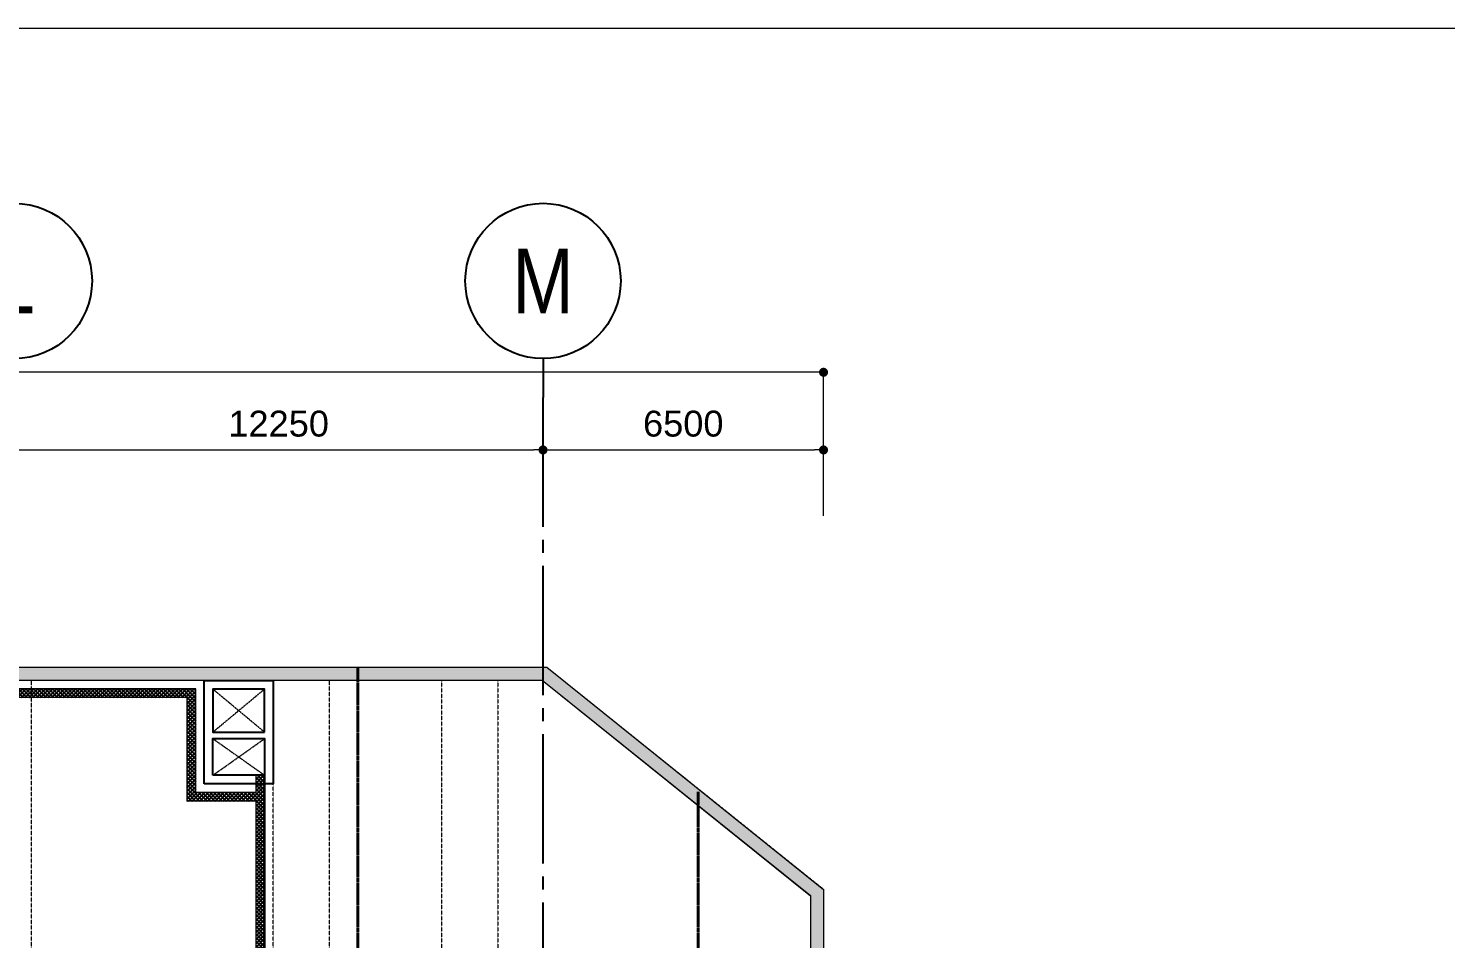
# Model space of a CAD drawing. Header units: millimetres. Extents: x -3819597 to -2591384, y 582389 to 820195.
# Drawn here: x -3344749 to -3311910, y 767092 to 788189 of the extents above; entities that cross this region are included whole.
import ezdxf
from ezdxf.enums import TextEntityAlignment as Align

# ---------------------------------------------------------------- set-up
doc = ezdxf.new("R2010")
doc.units = ezdxf.units.MM
doc.header["$MEASUREMENT"] = 0
for name, pattern in [('CHG_XX_Cot_Ham 2$0$MB_Luoi truc$0$HTT Hidden 21', [3, 2, -1]), ('CHG_XX_Damsan_Ham 2$0$CHG_XX_Damsan_Ham 2$0$HIDDEN', [0.375, 0.25, -0.125]), ('CHG_XX_Luoi truc$0$MB_Luoi truc$0$Center101', [13, 10, -1, 1, -1]), ('HIDDEN', [0.375, 0.25, -0.125])]:
    doc.linetypes.add(name, pattern=pattern)
doc.layers.get('0').update_dxf_attribs({"lineweight": 9})
doc.layers.get('Defpoints').update_dxf_attribs({"color": 10, "lineweight": 0})
for name, color, linetype in [('02HN. TEXT B', 1, 'Continuous'), ('CHG_XX_Damsan_Ham 2$0$CHG_XX_Damsan_Ham 2$0$MEP-00-GENERAL-35', 2, 'Continuous'), ('CHG_XX_Damsan_Ham 2$0$DTE-MEP-REVISION-1', 2, 'Continuous'), ('CHG_XX_Luoi truc$0$Grid', 34, 'Continuous'), ('CHG_XX_Luoi truc$0$Grid Line', 8, 'CHG_XX_Luoi truc$0$MB_Luoi truc$0$Center101'), ('dim', 51, 'Continuous')]:
    doc.layers.add(name, color=color, linetype=linetype)
for name, color, linetype, lineweight in [('CHG_XX_Cot_Ham 2$0$MB_Luoi truc$0$Dim 300', 1, 'Continuous', 5), ('CHG_XX_Cot_Ham 2$0$NS-Pier-H2', 150, 'Continuous', 13), ("CHG_XX_Damsan_Ham 2$0$CHG_XX_Damsan_Ham 2$0$'S_General_Hidden_1 Thin", 1, 'CHG_XX_Damsan_Ham 2$0$CHG_XX_Damsan_Ham 2$0$HIDDEN', 18), ('CHG_XX_Damsan_Ham 2$0$CHG_XX_Damsan_Ham 2$0$CHG_XX_Damsan_Ham 2$0$HATCH', 154, 'Continuous', 9), ('CHG_XX_Damsan_Ham 2$0$CHG_XX_Damsan_Ham 2$0$CHG_XX_Damsan_Ham 2$0$Start net bao', 3, 'Continuous', 18), ('CHG_XX_Damsan_Ham 2$0$CHG_XX_Damsan_Ham 2$0$DBAO', 3, 'Continuous', 13), ('CHG_XX_Damsan_Ham 2$0$CHG_XX_Damsan_Ham 2$0$DMo', 9, 'CHG_XX_Damsan_Ham 2$0$CHG_XX_Damsan_Ham 2$0$HIDDEN', 9), ('CHG_XX_Damsan_Ham 2$0$CHG_XX_Damsan_Ham 2$0$DTE-MEP-H-SLAB TEXT', 3, 'Continuous', 0), ('CHG_XX_Damsan_Ham 2$0$CHG_XX_Damsan_Ham 2$0$HATCH', 154, 'Continuous', 9), ('CHG_XX_Damsan_Ham 2$0$CHG_XX_Damsan_Ham 2$0$Start hatch', 8, 'Continuous', 25), ('CHG_XX_Damsan_Ham 2$0$CHG_XX_Damsan_Ham 2$0$Start net bao', 3, 'Continuous', 18), ('CHG_XX_Damsan_Ham 2$0$DTE-MEP-H-SLAB TEXT', 3, 'Continuous', 0), ('CHG_XX_Damsan_Ham 2$0$HATCH', 57, 'Continuous', 9), ('thep chay suot', 5, 'HIDDEN', 40)]:
    doc.layers.add(name, color=color, linetype=linetype, lineweight=lineweight)
doc.styles.add('[HN042014]STYLE', font='arial.ttf', dxfattribs={"width": 0.8})
doc.styles.add('CHG_XX_Cot_Ham 2$0$MB_Luoi truc$0$Arial_C', font='arial.ttf')
doc.styles.add('CHG_XX_Luoi truc$0$MB_Luoi truc$0$Grid A-F$0$VNI-HelveCB', font='VHELVCB_0.TTF')
doc.dimstyles.new('CHG_XX_Cot_Ham 2$0$MB_Luoi truc$0$Dim 300 (A1-A2)', dxfattribs={"dimscale": 300, "dimtxt": 2, "dimasz": 0.7, "dimexe": 0, "dimexo": 1, "dimgap": 1, "dimtad": 1, "dimdec": 0, "dimzin": 12, "dimdsep": 46, "dimtxsty": 'CHG_XX_Cot_Ham 2$0$MB_Luoi truc$0$Arial_C', "dimblk": 'CHG_XX_Cot_Ham 2$0$MB_Luoi truc$0$_Dot', "dimcen": 1, "dimclrd": 256, "dimclre": 256, "dimclrt": 3, "dimadec": 0, "dimazin": 0, "dimtfac": 1, "dimtdec": 0, "dimtix": 1, "dimtmove": 2, "dimatfit": 3, "dimldrblk": 'CHG_XX_Cot_Ham 2$0$MB_Luoi truc$0$HTT Arrow 30', "dimfxl": 1, "dimtolj": 1, "dimtzin": 0, "dimarcsym": 0})
pattern_1 = [(45, (-2489668.38, 817754.12), (-88.3883476, 88.3883476), [])]

# ---------------------------------------------------------------- blocks, each defined once
blk = doc.blocks.new('CHG_XX_Cot_Ham 2$0$MB_Luoi truc$0$_Dot')
at = {"color": 0, "linetype": 'ByBlock', "lineweight": -2}
blk.add_line((-0.5, 0), (-1, 0), dxfattribs=at)
at = {"color": 0, "linetype": 'ByBlock', "const_width": 0.5}
blk.add_lwpolyline([(-0.25, 0, 1), (0.25, 0, 1)], format="xyb", close=True, dxfattribs=at)
blk = doc.blocks.new('*D996')
at = {"layer": 'CHG_XX_Cot_Ham 2$0$MB_Luoi truc$0$Dim 300', "lineweight": -2, "transparency": 16777216}
for p, q in [((87300, 166908), (87300, 168437)), ((87510, 168437), (99340, 168437)), ((99550, 166908), (99550, 168437))]:
    blk.add_line(p, q, dxfattribs=at)
at = {"layer": 'Defpoints', "color": 0, "transparency": 16777216}
for p in [(99550, 168437), (87300, 166608), (99550, 166608)]:
    blk.add_point(p, dxfattribs=at)
at = {"layer": 'CHG_XX_Cot_Ham 2$0$MB_Luoi truc$0$Dim 300', "lineweight": -2, "transparency": 16777216, "xscale": 210, "yscale": 210, "zscale": 210, "rotation": 180}
blk.add_blockref('CHG_XX_Cot_Ham 2$0$MB_Luoi truc$0$_Dot', (87300, 168437), dxfattribs=at)
at = {"layer": 'CHG_XX_Cot_Ham 2$0$MB_Luoi truc$0$Dim 300', "lineweight": -2, "transparency": 16777216, "xscale": 210, "yscale": 210, "zscale": 210}
blk.add_blockref('CHG_XX_Cot_Ham 2$0$MB_Luoi truc$0$_Dot', (99550, 168437), dxfattribs=at)
at = {"layer": 'CHG_XX_Cot_Ham 2$0$MB_Luoi truc$0$Dim 300', "color": 3, "transparency": 16777216, "insert": (93425, 169043), "char_height": 600, "attachment_point": 5, "style": 'CHG_XX_Cot_Ham 2$0$MB_Luoi truc$0$Arial_C'}
blk.add_mtext('\\A1;12250', dxfattribs=at)
blk = doc.blocks.new('CHG_XX_Cot_Ham 2$0$MB_Luoi truc$0$HTT Arrow 30')
blk.add_hatch(color=256).paths.add_polyline_path([(-2.5, 0.375), (-2.5, -0.375), (0, 0)])
at = {"color": 0, "linetype": 'ByBlock', "lineweight": -2}
for p, q in [((0, 0), (-2.5, 0.375)), ((-2.5, -0.375), (-2.5, 0.375)), ((0, 0), (-2.5, -0.375))]:
    blk.add_line(p, q, dxfattribs=at)
blk = doc.blocks.new('*D997')
at = {"layer": 'CHG_XX_Cot_Ham 2$0$MB_Luoi truc$0$Dim 300', "lineweight": -2, "transparency": 16777216}
for p, q in [((99550, 166908), (99550, 168437)), ((99760, 168437), (105840, 168437)), ((106050, 166908), (106050, 168437))]:
    blk.add_line(p, q, dxfattribs=at)
at = {"layer": 'Defpoints', "color": 0, "transparency": 16777216}
for p in [(106050, 168437), (99550, 166608), (106050, 166608)]:
    blk.add_point(p, dxfattribs=at)
at = {"layer": 'CHG_XX_Cot_Ham 2$0$MB_Luoi truc$0$Dim 300', "lineweight": -2, "transparency": 16777216, "xscale": 210, "yscale": 210, "zscale": 210, "rotation": 180}
blk.add_blockref('CHG_XX_Cot_Ham 2$0$MB_Luoi truc$0$_Dot', (99550, 168437), dxfattribs=at)
at = {"layer": 'CHG_XX_Cot_Ham 2$0$MB_Luoi truc$0$Dim 300', "lineweight": -2, "transparency": 16777216, "xscale": 210, "yscale": 210, "zscale": 210}
blk.add_blockref('CHG_XX_Cot_Ham 2$0$MB_Luoi truc$0$_Dot', (106050, 168437), dxfattribs=at)
at = {"layer": 'CHG_XX_Cot_Ham 2$0$MB_Luoi truc$0$Dim 300', "color": 3, "transparency": 16777216, "insert": (102800, 169043), "char_height": 600, "attachment_point": 5, "style": 'CHG_XX_Cot_Ham 2$0$MB_Luoi truc$0$Arial_C'}
blk.add_mtext('\\A1;6500', dxfattribs=at)
blk = doc.blocks.new('*D998')
at = {"layer": 'CHG_XX_Cot_Ham 2$0$MB_Luoi truc$0$Dim 300', "lineweight": -2, "transparency": 16777216}
for p, q in [((-10900, 166908), (-10900, 170237)), ((105840, 170237), (-10690, 170237)), ((106050, 166908), (106050, 170237))]:
    blk.add_line(p, q, dxfattribs=at)
at = {"layer": 'Defpoints', "color": 0, "transparency": 16777216}
for p in [(-10900, 170237), (-10900, 166608), (106050, 166608)]:
    blk.add_point(p, dxfattribs=at)
at = {"layer": 'CHG_XX_Cot_Ham 2$0$MB_Luoi truc$0$Dim 300', "lineweight": -2, "transparency": 16777216, "xscale": 210, "yscale": 210, "zscale": 210, "rotation": 180}
blk.add_blockref('CHG_XX_Cot_Ham 2$0$MB_Luoi truc$0$_Dot', (-10900, 170237), dxfattribs=at)
at = {"layer": 'CHG_XX_Cot_Ham 2$0$MB_Luoi truc$0$Dim 300', "lineweight": -2, "transparency": 16777216, "xscale": 210, "yscale": 210, "zscale": 210}
blk.add_blockref('CHG_XX_Cot_Ham 2$0$MB_Luoi truc$0$_Dot', (106050, 170237), dxfattribs=at)
at = {"layer": 'CHG_XX_Cot_Ham 2$0$MB_Luoi truc$0$Dim 300', "color": 3, "transparency": 16777216, "insert": (47575, 170843), "char_height": 600, "attachment_point": 5, "style": 'CHG_XX_Cot_Ham 2$0$MB_Luoi truc$0$Arial_C'}
blk.add_mtext('\\A1;116950', dxfattribs=at)
blk = doc.blocks.new('*U1029')
at = {"layer": 'CHG_XX_Luoi truc$0$Grid', "lineweight": -2}
blk.add_line((0, 611), (0, 608), dxfattribs=at)
blk.add_circle((0, 617), 6, dxfattribs=at)
at = {"layer": 'CHG_XX_Luoi truc$0$Grid Line'}
blk.add_line((0, 0), (0, 608), dxfattribs=at)
at = {"layer": 'CHG_XX_Luoi truc$0$Grid', "lineweight": -2, "style": 'CHG_XX_Luoi truc$0$MB_Luoi truc$0$Grid A-F$0$VNI-HelveCB'}
for tag, p in [('GRIDSUB', (0, 617)), ('GRID', (0, -9))]:
    blk.add_attdef(tag, text='', height=5, dxfattribs=at).set_placement(p, align=Align.MIDDLE)
blk = doc.blocks.new('CHG_XX_Luoi truc')
at = {"layer": 'CHG_XX_Luoi truc$0$Grid'}
ref = blk.add_blockref('*U1029', (87300, -12747), dxfattribs=dict(at, xscale=300, yscale=300, zscale=300))
ref.add_attrib('GRIDSUB', 'L', dxfattribs={"lineweight": -2, "height": 1500, "style": 'CHG_XX_Luoi truc$0$MB_Luoi truc$0$Grid A-F$0$VNI-HelveCB'}).set_placement((87300, 172353), align=Align.MIDDLE)
ref = blk.add_blockref('*U1029', (99550, -12747), dxfattribs=dict(at, xscale=300, yscale=300, zscale=300))
ref.add_attrib('GRIDSUB', 'M', dxfattribs={"lineweight": -2, "height": 1500, "style": 'CHG_XX_Luoi truc$0$MB_Luoi truc$0$Grid A-F$0$VNI-HelveCB'}).set_placement((99550, 172353), align=Align.MIDDLE)
blk = doc.blocks.new('CHG_XX_Damsan_Ham 2$0$CHG_XX_Damsan_Ham 2$0$sdfsgdh')
at = {"layer": 'CHG_XX_Damsan_Ham 2$0$CHG_XX_Damsan_Ham 2$0$Start hatch', "ltscale": 0.5}
h = blk.add_hatch(dxfattribs=at)
h.set_pattern_fill('ANSI37', color=256, scale=500)
h.set_pattern_definition([(45, (273994.73, -7150), (-44.194174, 44.194174), []), (135, (273994.73, -7150), (-44.194174, -44.194174), [])])
h.paths.add_polyline_path([(102202, 2000), (75028, 2000), (75028, 400), (72228, 400), (72228, 1800), (72628, 1800), (72628, 2000), (45037, 2000), (45037, 400), (42237, 400), (42237, 1800), (42637, 1800), (42637, 2000), (42037, 2000), (42037, 1800), (42037, 200), (45237, 200), (45237, 1800), (72028, 1800), (72028, 200), (75228, 200), (75228, 1800), (102002, 1800), (102202, 1800)])
h = blk.add_hatch(dxfattribs=at)
h.set_pattern_fill('ANSI37', color=256, scale=500)
h.set_pattern_definition([(45, (273994.73, -8650), (-44.194174, 44.194174), []), (135, (273994.73, -8650), (-44.194174, -44.194174), [])])
h.paths.add_polyline_path([(103800, -3), (103600, -3), (103600, -403), (102202, -403), (102202, 1800), (102002, 1800), (102002, -603), (103600, -603), (103600, -36361), (103800, -36361)])
at = {"layer": 'CHG_XX_Damsan_Ham 2$0$CHG_XX_Damsan_Ham 2$0$DTE-MEP-H-SLAB TEXT', "color": 2, "ltscale": 0.5}
blk.add_line((103800, -3), (103600, -3), dxfattribs=at)
at = {"layer": 'CHG_XX_Damsan_Ham 2$0$CHG_XX_Damsan_Ham 2$0$DTE-MEP-H-SLAB TEXT', "color": 2, "ltscale": 0.5, "flags": 128}
for points in [[(102202, -403), (102202, 2000), (75028, 2000), (75028, 400)], [(102002, -603), (102002, 1800), (75228, 1800), (75228, 200)], [(103600, -403), (103600, -3)], [(103600, -603), (102002, -603)], [(103600, -403), (102202, -403)]]:
    blk.add_lwpolyline(points, dxfattribs=at)
at = {"layer": 'CHG_XX_Damsan_Ham 2$0$CHG_XX_Damsan_Ham 2$0$MEP-00-GENERAL-35'}
for points in [[(102400, -203), (102400, 2197), (104000, 2197), (104000, -203)], [(103800, 997), (103800, 1997), (102600, 1997), (102600, 997)], [(102600, -3), (102600, 847), (103800, 847), (103800, -3)]]:
    blk.add_lwpolyline(points, close=True, dxfattribs=at)
at = {"layer": 'CHG_XX_Damsan_Ham 2$0$DTE-MEP-H-SLAB TEXT', "color": 2, "ltscale": 0.5, "flags": 128}
blk.add_lwpolyline([(103600, -74225), (103600, -603)], dxfattribs=at)
at = {"layer": 'CHG_XX_Damsan_Ham 2$0$DTE-MEP-REVISION-1', "ltscale": 0.5}
blk.add_line((103800, -3), (103800, -74225), dxfattribs=at)
blk = doc.blocks.new('*U867')
at = {"layer": 'thep chay suot', "linetype": 'HIDDEN', "ltscale": 10}
blk.add_line((-26333, 0), (31133, 0), dxfattribs=at)
at = {"layer": 'thep chay suot', "linetype": 'ByBlock', "ltscale": 0.001}
blk.add_line((31133, 0), (31133, 0), dxfattribs=at)
at = {"layer": '02HN. TEXT B', "linetype": 'ByBlock', "style": '[HN042014]STYLE', "width": 0.8, "flags": 8}
blk.add_attdef('1', text='', height=160, dxfattribs=at).set_placement((-815, 134), align=Align.MIDDLE_LEFT)
blk.add_attdef('0', text='', height=160, dxfattribs=at).set_placement((-351, 11), align=Align.MIDDLE_CENTER)
at = {"layer": 'Defpoints', "color": 9, "linetype": 'ByBlock', "style": '[HN042014]STYLE', "width": 0.8, "flags": 9}
for tag, p in [('2', (27457, 1373)), ('3', (27457, 969)), ('4', (27457, 564)), ('5', (27457, 173))]:
    blk.add_attdef(tag, text='', height=250, dxfattribs=at).set_placement(p, align=Align.MIDDLE_CENTER)
blk = doc.blocks.new('*U868')
at = {"layer": 'thep chay suot', "linetype": 'HIDDEN', "ltscale": 10}
blk.add_line((-26333, 0), (30170, 0), dxfattribs=at)
at = {"layer": 'thep chay suot', "linetype": 'ByBlock', "ltscale": 0.001}
blk.add_line((30170, 0), (30170, 0), dxfattribs=at)
at = {"layer": '02HN. TEXT B', "linetype": 'ByBlock', "style": '[HN042014]STYLE', "width": 0.8, "flags": 8}
blk.add_attdef('1', text='', height=160, dxfattribs=at).set_placement((-815, 134), align=Align.MIDDLE_LEFT)
blk.add_attdef('0', text='', height=160, dxfattribs=at).set_placement((-351, 11), align=Align.MIDDLE_CENTER)
at = {"layer": 'Defpoints', "color": 9, "linetype": 'ByBlock', "style": '[HN042014]STYLE', "width": 0.8, "flags": 9}
for tag, p in [('2', (27457, 1373)), ('3', (27457, 969)), ('4', (27457, 564)), ('5', (27457, 173))]:
    blk.add_attdef(tag, text='', height=250, dxfattribs=at).set_placement(p, align=Align.MIDDLE_CENTER)
blk = doc.blocks.new('CHG_XX_Cot_Ham 2')
at = {"layer": 'CHG_XX_Cot_Ham 2$0$NS-Pier-H2'}
h = blk.add_hatch(color=256, dxfattribs=at)
h.dxf.hatch_style = 1
h.paths.add_polyline_path([(99639.2, 163400), (-10900, 163400), (-10900, 85450), (-300, 85450), (-300, 84050), (32350, 84050), (32350, -9000), (103575.5, -9000), (106050, -6022), (106050, 158254.3)])
h.paths.add_polyline_path([(99533.7, 163100), (105750, 158110.4), (105750, 90450), (105650, 90450), (105750, 90450), (105750, 13850), (105750, 13722.3), (105750, -5913.6), (103434.7, -8700), (93599.8, -8700), (93299.8, -8700), (32650, -8700), (32650, 84350), (0, 84350), (0, 85750), (-10600, 85750), (-10600, 163100), (93600, 163100)], flags=16)
for p, q in [((-10900, 163400), (99639.2, 163400)), ((99639.2, 163400), (106050, 158254.3)), ((-10600, 163100), (99533.7, 163100)), ((99533.7, 163100), (105750, 158110.4)), ((105750, 158110.4), (105750, 90450)), ((106050, 158254.3), (106050, -6022))]:
    blk.add_line(p, q, dxfattribs=at)
at = {"layer": 'CHG_XX_Cot_Ham 2$0$NS-Pier-H2', "linetype": 'CHG_XX_Cot_Ham 2$0$MB_Luoi truc$0$HTT Hidden 21'}
blk.add_lwpolyline([(99639.2, 163400), (106050, 158254.3), (106050, -6022), (103575.5, -9000), (32350, -9000), (32350, 84050), (-300, 84050), (-300, 85450), (-10900, 85450), (-10900, 163400)], close=True, dxfattribs=at)
at = {"layer": 'CHG_XX_Cot_Ham 2$0$NS-Pier-H2'}
blk.add_blockref('CHG_XX_Luoi truc', (0, 0), dxfattribs=at)
at = {"layer": 'CHG_XX_Cot_Ham 2$0$MB_Luoi truc$0$Dim 300'}
for base, p1, p2, picture, middle in [((-10900, 170237), (106050, 166608.3), (-10900, 166608.3), '*D998', (47575, 170843.4)), ((99550, 168437), (87300, 166608.3), (99550, 166608.3), '*D996', (93425, 169043.4)), ((106050, 168437), (99550, 166608.3), (106050, 166608.3), '*D997', (102800, 169043.4))]:
    dim = blk.add_linear_dim(base=base, p1=p1, p2=p2, dimstyle='CHG_XX_Cot_Ham 2$0$MB_Luoi truc$0$Dim 300 (A1-A2)', dxfattribs=at)
    dim.commit()
    dim.dimension.update_dxf_attribs({"geometry": picture, "text_midpoint": middle})
blk = doc.blocks.new('CHG_XX_Damsan_Ham 2', base_point=(3089256, -609981))
at = {"layer": 'CHG_XX_Damsan_Ham 2$0$CHG_XX_Damsan_Ham 2$0$CHG_XX_Damsan_Ham 2$0$HATCH'}
h = blk.add_hatch(dxfattribs=at)
h.set_pattern_fill('ANSI31', color=256, scale=1000)
h.set_pattern_definition(pattern_1)
h.paths.add_polyline_path([(87700, 162897), (87300, 162897), (87300, 162698), (87700, 162698)])
h.paths.add_polyline_path([(87300, 162897), (87000, 162897), (87000, 162698), (87300, 162698)])
at = {"layer": 'CHG_XX_Damsan_Ham 2$0$CHG_XX_Damsan_Ham 2$0$HATCH'}
h = blk.add_hatch(dxfattribs=at)
h.set_pattern_fill('ANSI31', color=256, scale=1000)
h.set_pattern_definition(pattern_1)
h.paths.add_polyline_path([(87700, 162897), (87300, 162897), (87300, 162698), (87700, 162698)])
h.paths.add_polyline_path([(87300, 162897), (87000, 162897), (87000, 162698), (87300, 162698)])
at = {"layer": "CHG_XX_Damsan_Ham 2$0$CHG_XX_Damsan_Ham 2$0$'S_General_Hidden_1 Thin", "ltscale": 10}
for p, q in [((87700, 153300), (87700, 163100)), ((93300, 153300), (93300, 163100)), ((94600, 153300), (94600, 163100)), ((97200, 163100), (97200, 153300)), ((98500, 163100), (98500, 153300))]:
    blk.add_line(p, q, dxfattribs=at)
at = {"layer": 'CHG_XX_Damsan_Ham 2$0$CHG_XX_Damsan_Ham 2$0$CHG_XX_Damsan_Ham 2$0$Start net bao'}
for points in [[(-10900, 163400), (99639, 163400), (106050, 158250), (106050, -6022), (103576, -9000), (32350, -9000), (32350, 84050), (-300, 84050)], [(-10600, 85750), (-10600, 163100), (99534, 163100), (105750, 158106), (105750, 128050)]]:
    blk.add_lwpolyline(points, dxfattribs=at)
at = {"layer": 'CHG_XX_Damsan_Ham 2$0$CHG_XX_Damsan_Ham 2$0$DMo'}
for p, q in [((91900, 161897), (93100, 162897)), ((91900, 162897), (93100, 161897)), ((91900, 160897), (93100, 161747)), ((91900, 161747), (93100, 160897))]:
    blk.add_line(p, q, dxfattribs=at)
at = {"layer": 'CHG_XX_Damsan_Ham 2$0$CHG_XX_Damsan_Ham 2$0$Start net bao'}
for points in [[(-10900, 163400), (99639, 163400), (106050, 158250), (106050, -6022), (103576, -9000), (32350, -9000), (32350, 84050), (-300, 84050)], [(-10600, 85750), (-10600, 163100), (99534, 163100), (105750, 158106), (105750, 128050)]]:
    blk.add_lwpolyline(points, dxfattribs=at)
at = {"layer": 'CHG_XX_Damsan_Ham 2$0$CHG_XX_Damsan_Ham 2$0$DBAO'}
blk.add_blockref('CHG_XX_Cot_Ham 2', (0, 0), dxfattribs=at)
at = {"layer": 'CHG_XX_Damsan_Ham 2$0$CHG_XX_Damsan_Ham 2$0$DTE-MEP-H-SLAB TEXT'}
blk.add_blockref('CHG_XX_Damsan_Ham 2$0$CHG_XX_Damsan_Ham 2$0$sdfsgdh', (-10700, 160900), dxfattribs=at)
at = {"layer": 'CHG_XX_Damsan_Ham 2$0$HATCH'}
blk.add_blockref('CHG_XX_Cot_Ham 2', (0, 0), dxfattribs=at)

msp = doc.modelspace()

# ---------------------------------------------------------------- linework, layer by layer
at = {"layer": 'Defpoints', "color": 4, "ltscale": 1500}
msp.add_lwpolyline([(-3257251.5, 788188.7), (-3503476.5, 788188.7), (-3503476.5, 582388.7), (-3257251.5, 582388.7)], close=True, dxfattribs=at)

# ---------------------------------------------------------------- block references
at = {"layer": 'dim', "ltscale": 1500}
msp.add_blockref('CHG_XX_Damsan_Ham 2', (-343118.3, 0), dxfattribs=at)
at = {"layer": 'thep chay suot', "xscale": 3, "yscale": 3, "zscale": 3, "rotation": 90}
for name, p in [('*U867', (-3337112, 679981.3)), ('*U868', (-3329227.9, 679981.3))]:
    msp.add_blockref(name, p, dxfattribs=at)

doc.saveas('drawing.dxf')
